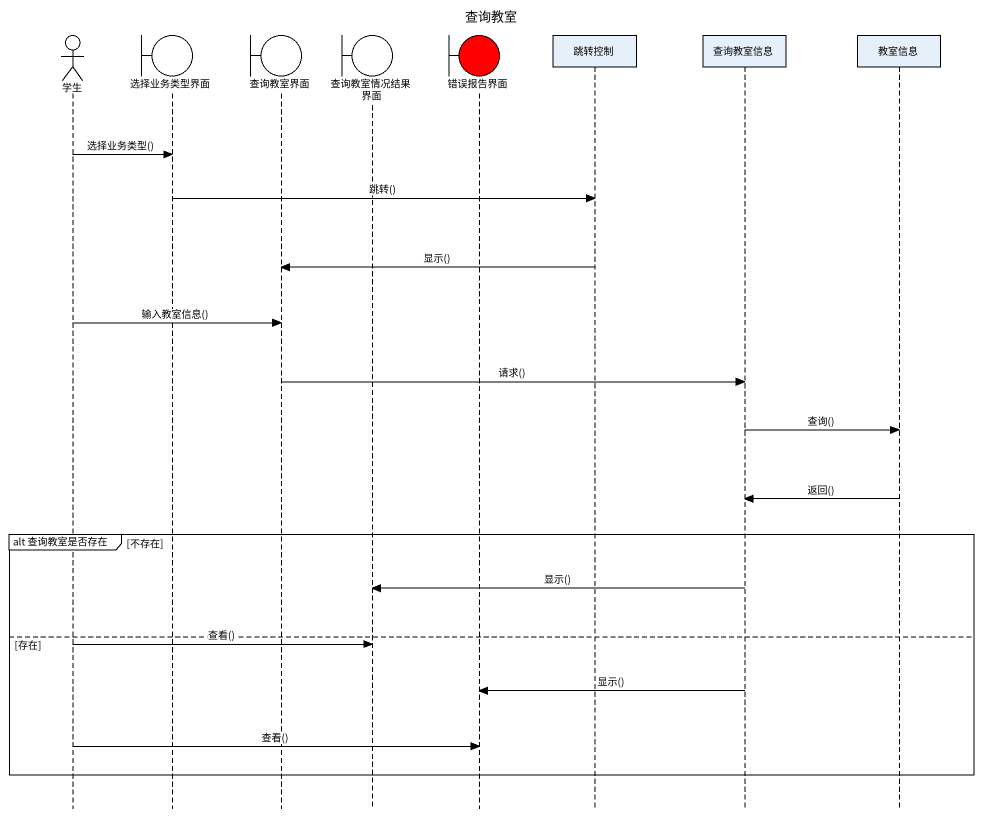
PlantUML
@startuml
title 查询教室
hide footbox
actor 学生
boundary 选择业务类型界面
boundary 查询教室界面
boundary 查询教室情况结果界面
boundary 错误报告界面 #FF0000
participant 跳转控制
participant 查询教室信息
participant 教室信息

学生 -> 选择业务类型界面 : 选择业务类型()
选择业务类型界面 -> 跳转控制 : 跳转()
跳转控制 -> 查询教室界面 : 显示()
学生 -> 查询教室界面 : 输入教室信息()
查询教室界面 -> 查询教室信息 : 请求()
查询教室信息 -> 教室信息 : 查询()
教室信息 -> 查询教室信息 : 返回()
group alt 查询教室是否存在 [不存在]
  查询教室信息 -> 查询教室情况结果界面 : 显示()
else 存在
  学生 -> 查询教室情况结果界面 : 查看()
  查询教室信息 -> 错误报告界面 : 显示()
  学生 -> 错误报告界面 : 查看()
end
@enduml
